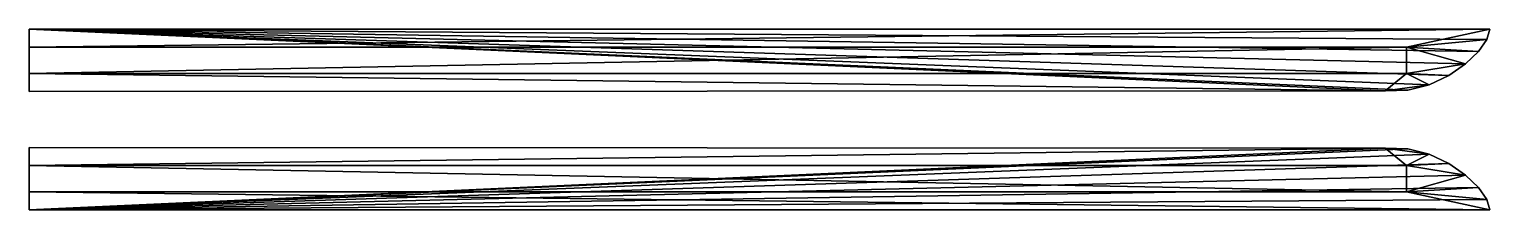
# Model space of a CAD drawing. Header units: inches. Extents: x -39 to 31, y 6.8 to 15.5.
import ezdxf

# ---------------------------------------------------------------- set-up
doc = ezdxf.new("R2010")
doc.units = ezdxf.units.IN
doc.header["$MEASUREMENT"] = 0
doc.layers.get('0').update_dxf_attribs({"true_color": 0xe1578f})

# ---------------------------------------------------------------- blocks, each defined once
blk = doc.blocks.new('Rectangle002')
at = {"color": 0}
mesh = blk.add_polyface(dxfattribs=at)
corners = [(38.406, 1.5, -0.322), (-31.594, 1.5, -0.322), (-31.594, -1.5, -0.322), (33.393, -1.46, -0.322), (34.477, -1.433, -0.322), (35.507, -1.166, -0.322), (36.441, -0.723, -0.322), (37.239, -0.17, -0.322), (37.86, 0.429, -0.322), (38.263, 1.007, -0.322), (38.406, 1.5, 0.178), (-31.594, 1.5, 0.178), (-31.594, -1.5, 0.178), (33.393, -1.46, 0.178), (34.477, -1.433, 0.178), (35.507, -1.166, 0.178), (36.441, -0.723, 0.178), (37.239, -0.17, 0.178), (37.86, 0.429, 0.178), (38.263, 1.007, 0.178), (-31.594, 0.63), (-31.594, 0.63, 0.178), (34.418, 0.63, 0.178), (-31.594, -0.63, 0.178), (-31.594, -0.63), (34.418, -0.63, 0.178), (34.418, 0.63), (34.418, -0.63)]
mesh.append_faces([[corners[k] for k in face] for face in [(9, 1, 0), (24, 12, 23)]], dxfattribs={"vtx0": -1, "color": 0})
mesh.append_faces([[corners[k] for k in face] for face in [(10, 22, 19)]], dxfattribs={"vtx0": -1, "vtx1": -1, "color": 0})
mesh.append_faces([[corners[k] for k in face] for face in [(25, 13, 15)]], dxfattribs={"vtx0": -1, "vtx1": -1, "vtx2": -1, "color": 0})
mesh.append_faces([[corners[k] for k in face] for face in [(10, 21, 22), (25, 15, 16), (25, 16, 17), (22, 17, 18), (22, 18, 19), (20, 11, 1), (20, 1, 2), (24, 2, 12)]], dxfattribs={"vtx0": -1, "vtx2": -1, "color": 0})
mesh.append_faces([[corners[k] for k in face] for face in [(4, 3, 1), (5, 4, 1), (6, 5, 1), (7, 6, 1), (8, 7, 1), (9, 8, 1), (25, 23, 13), (22, 25, 17), (24, 20, 2)]], dxfattribs={"vtx1": -1, "vtx2": -1, "color": 0})
mesh.append_faces([[corners[k] for k in face] for face in [(11, 10, 0), (0, 1, 11), (13, 12, 2), (2, 3, 13), (14, 13, 3), (3, 4, 14), (15, 14, 4), (4, 5, 15), (16, 15, 5), (5, 6, 16), (17, 16, 6), (6, 7, 17), (18, 17, 7), (7, 8, 18), (19, 18, 8), (8, 9, 19), (10, 19, 9), (9, 0, 10), (3, 2, 1), (10, 11, 21), (23, 12, 13), (13, 14, 15), (20, 21, 11), (26, 20, 24), (24, 27, 26), (27, 24, 23), (23, 25, 27), (26, 22, 21), (21, 20, 26), (27, 25, 22), (22, 26, 27)]], dxfattribs={"vtx2": -1, "color": 0})

msp = doc.modelspace()

# ---------------------------------------------------------------- block references
at = {"color": 76, "true_color": 0x3d8706}
msp.add_blockref('Rectangle002', (-7.439, 13.969, 0.322), dxfattribs=at)
at = {"color": 76, "true_color": 0x3d8706, "extrusion": (3.82137e-15, 8.74228e-08, -1), "xscale": -1, "yscale": -1, "zscale": -1, "rotation": 5.008956538086331e-06}
msp.add_blockref('Rectangle002', (7.439, 8.296, -0.317), dxfattribs=at)

doc.saveas('drawing.dxf')
